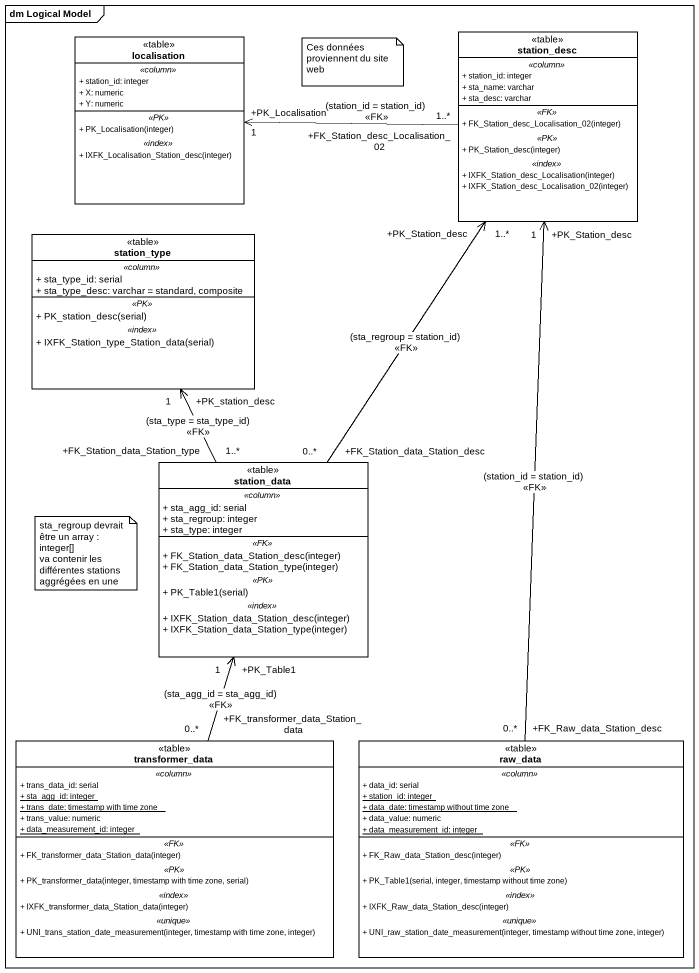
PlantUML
@startuml
mainframe dm Logical Model
hide circle
hide empty members
skinparam classAttributeIconSize 0
class localisation <<table>> {
  .. <<column>> ..
  + station_id: integer
  + X: numeric
  + Y: numeric
  .. <<PK>> ..
  + PK_Localisation(integer)
  .. <<index>> ..
  + IXFK_Localisation_Station_desc(integer)
}
class station_desc <<table>> {
  .. <<column>> ..
  + station_id: integer
  + sta_name: varchar
  + sta_desc: varchar
  .. <<FK>> ..
  + FK_Station_desc_Localisation_02(integer)
  .. <<PK>> ..
  + PK_Station_desc(integer)
  .. <<index>> ..
  + IXFK_Station_desc_Localisation(integer)
  + IXFK_Station_desc_Localisation_02(integer)
}
class station_type <<table>> {
  .. <<column>> ..
  + sta_type_id: serial
  + sta_type_desc: varchar = standard, composite
  .. <<PK>> ..
  + PK_station_desc(serial)
  .. <<index>> ..
  + IXFK_Station_type_Station_data(serial)
}
class station_data <<table>> {
  .. <<column>> ..
  + sta_agg_id: serial
  + sta_regroup: integer
  + sta_type: integer
  .. <<FK>> ..
  + FK_Station_data_Station_desc(integer)
  + FK_Station_data_Station_type(integer)
  .. <<PK>> ..
  + PK_Table1(serial)
  .. <<index>> ..
  + IXFK_Station_data_Station_desc(integer)
  + IXFK_Station_data_Station_type(integer)
}
class transformer_data <<table>> {
  .. <<column>> ..
  + trans_data_id: serial
  {static} + sta_agg_id: integer
  {static} + trans_date: timestamp with time zone
  + trans_value: numeric
  {static} + data_measurement_id: integer
  .. <<FK>> ..
  + FK_transformer_data_Station_data(integer)
  .. <<PK>> ..
  + PK_transformer_data(integer, timestamp with time zone, serial)
  .. <<index>> ..
  + IXFK_transformer_data_Station_data(integer)
  .. <<unique>> ..
  + UNI_trans_station_date_measurement(integer, timestamp with time zone, integer)
}
class raw_data <<table>> {
  .. <<column>> ..
  + data_id: serial
  {static} + station_id: integer
  {static} + data_date: timestamp without time zone
  + data_value: numeric
  {static} + data_measurement_id: integer
  .. <<FK>> ..
  + FK_Raw_data_Station_desc(integer)
  .. <<PK>> ..
  + PK_Table1(serial, integer, timestamp without time zone)
  .. <<index>> ..
  + IXFK_Raw_data_Station_desc(integer)
  .. <<unique>> ..
  + UNI_raw_station_date_measurement(integer, timestamp without time zone, integer)
}
station_desc "+FK_Station_desc_Localisation_02\n1..*" -left-> "+PK_Localisation\n1" localisation : (station_id = station_id)\n<<FK>>
station_data "+FK_Station_data_Station_desc\n0..*" -up-> "+PK_Station_desc\n1..*" station_desc : (sta_regroup = station_id)\n<<FK>>
station_data "+FK_Station_data_Station_type\n1..*" -up-> "+PK_station_desc\n1" station_type : (sta_type = sta_type_id)\n<<FK>>
transformer_data "+FK_transformer_data_Station_data\n0..*" -up-> "+PK_Table1\n1" station_data : (sta_agg_id = sta_agg_id)\n<<FK>>
raw_data "+FK_Raw_data_Station_desc\n0..*" -up-> "+PK_Station_desc\n1" station_desc : (station_id = station_id)\n<<FK>>
note as N1
  Ces données proviennent du site web
end note
note as N2
  sta_regroup devrait être un array : integer[]
  va contenir les différentes stations aggrégées en une
end note
@enduml
